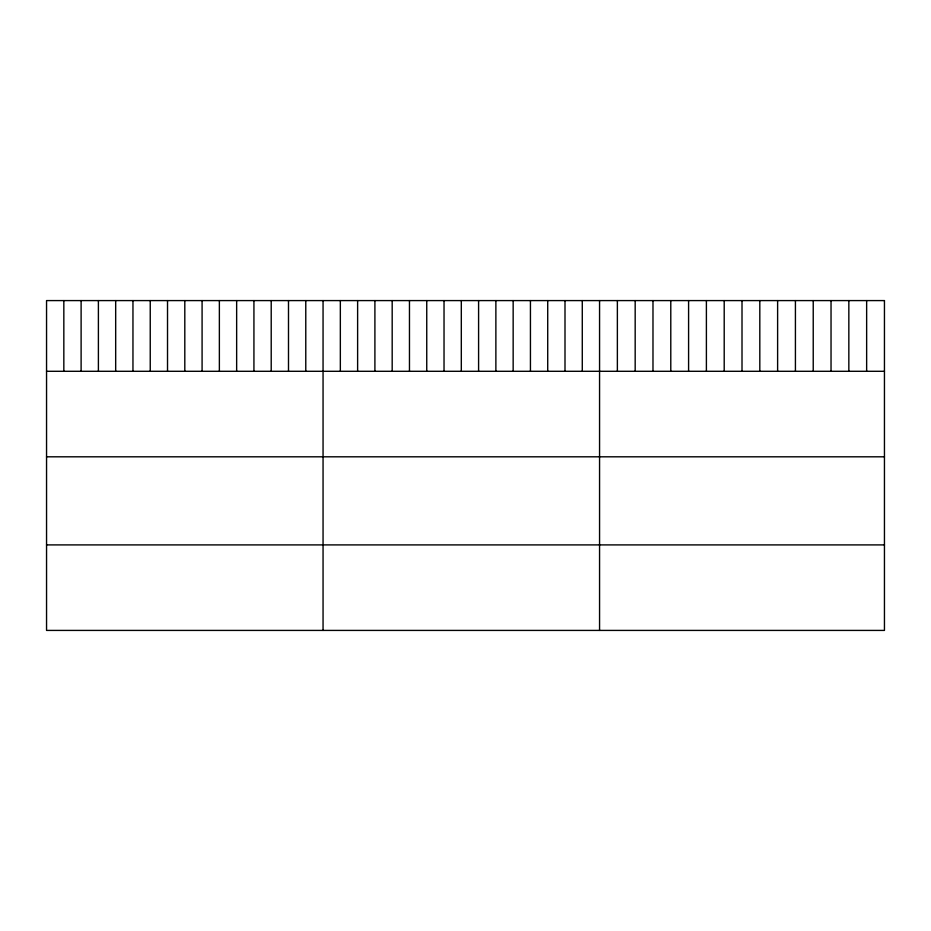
<?xml version="1.0" encoding="UTF-8"?>
<svg xmlns="http://www.w3.org/2000/svg" width="931" height="931" viewBox="0 0 931 931"><rect width="100%" height="100%" fill="white"/><g stroke="black" fill="none" stroke-linecap="round" stroke-linejoin="round"><path stroke-width="1.4" d="M46.55 371.294L884.45 371.294M46.55 456.807L884.45 456.807M46.55 544.903L884.45 544.903M866.645 300.585L866.645 371.294M848.839 300.585L848.839 371.294M831.034 300.585L831.034 371.294M813.228 300.585L813.228 371.294M795.423 300.585L795.423 371.294M777.618 300.585L777.618 371.294M759.812 300.585L759.812 371.294M742.007 300.585L742.007 371.294M724.202 300.585L724.202 371.294M706.396 300.585L706.396 371.294M688.591 300.585L688.591 371.294M670.785 300.585L670.785 371.294M652.98 300.585L652.98 371.294M635.175 300.585L635.175 371.294M617.369 300.585L617.369 371.294M599.564 300.585L599.564 630.415M582.282 300.585L582.282 371.294M565.001 300.585L565.001 371.294M547.719 300.585L547.719 371.294M530.437 300.585L530.437 371.294M513.156 300.585L513.156 371.294M495.874 300.585L495.874 371.294M478.592 300.585L478.592 371.294M461.31 300.585L461.31 371.294M444.029 300.585L444.029 371.294M426.747 300.585L426.747 371.294M409.465 300.585L409.465 371.294M392.184 300.585L392.184 371.294M374.902 300.585L374.902 371.294M357.62 300.585L357.62 371.294M340.339 300.585L340.339 371.294M323.057 300.585L323.057 630.415M305.775 300.585L305.775 371.294M288.494 300.585L288.494 371.294M271.212 300.585L271.212 371.294M253.93 300.585L253.93 371.294M236.649 300.585L236.649 371.294M219.367 300.585L219.367 371.294M202.085 300.585L202.085 371.294M184.804 300.585L184.804 371.294M167.522 300.585L167.522 371.294M150.24 300.585L150.24 371.294M132.958 300.585L132.958 371.294M115.677 300.585L115.677 371.294M98.395 300.585L98.395 371.294M81.113 300.585L81.113 371.294M63.832 300.585L63.832 371.294M884.45 300.585L46.55 300.585L46.55 630.415L884.45 630.415L884.45 300.585"/></g></svg>
